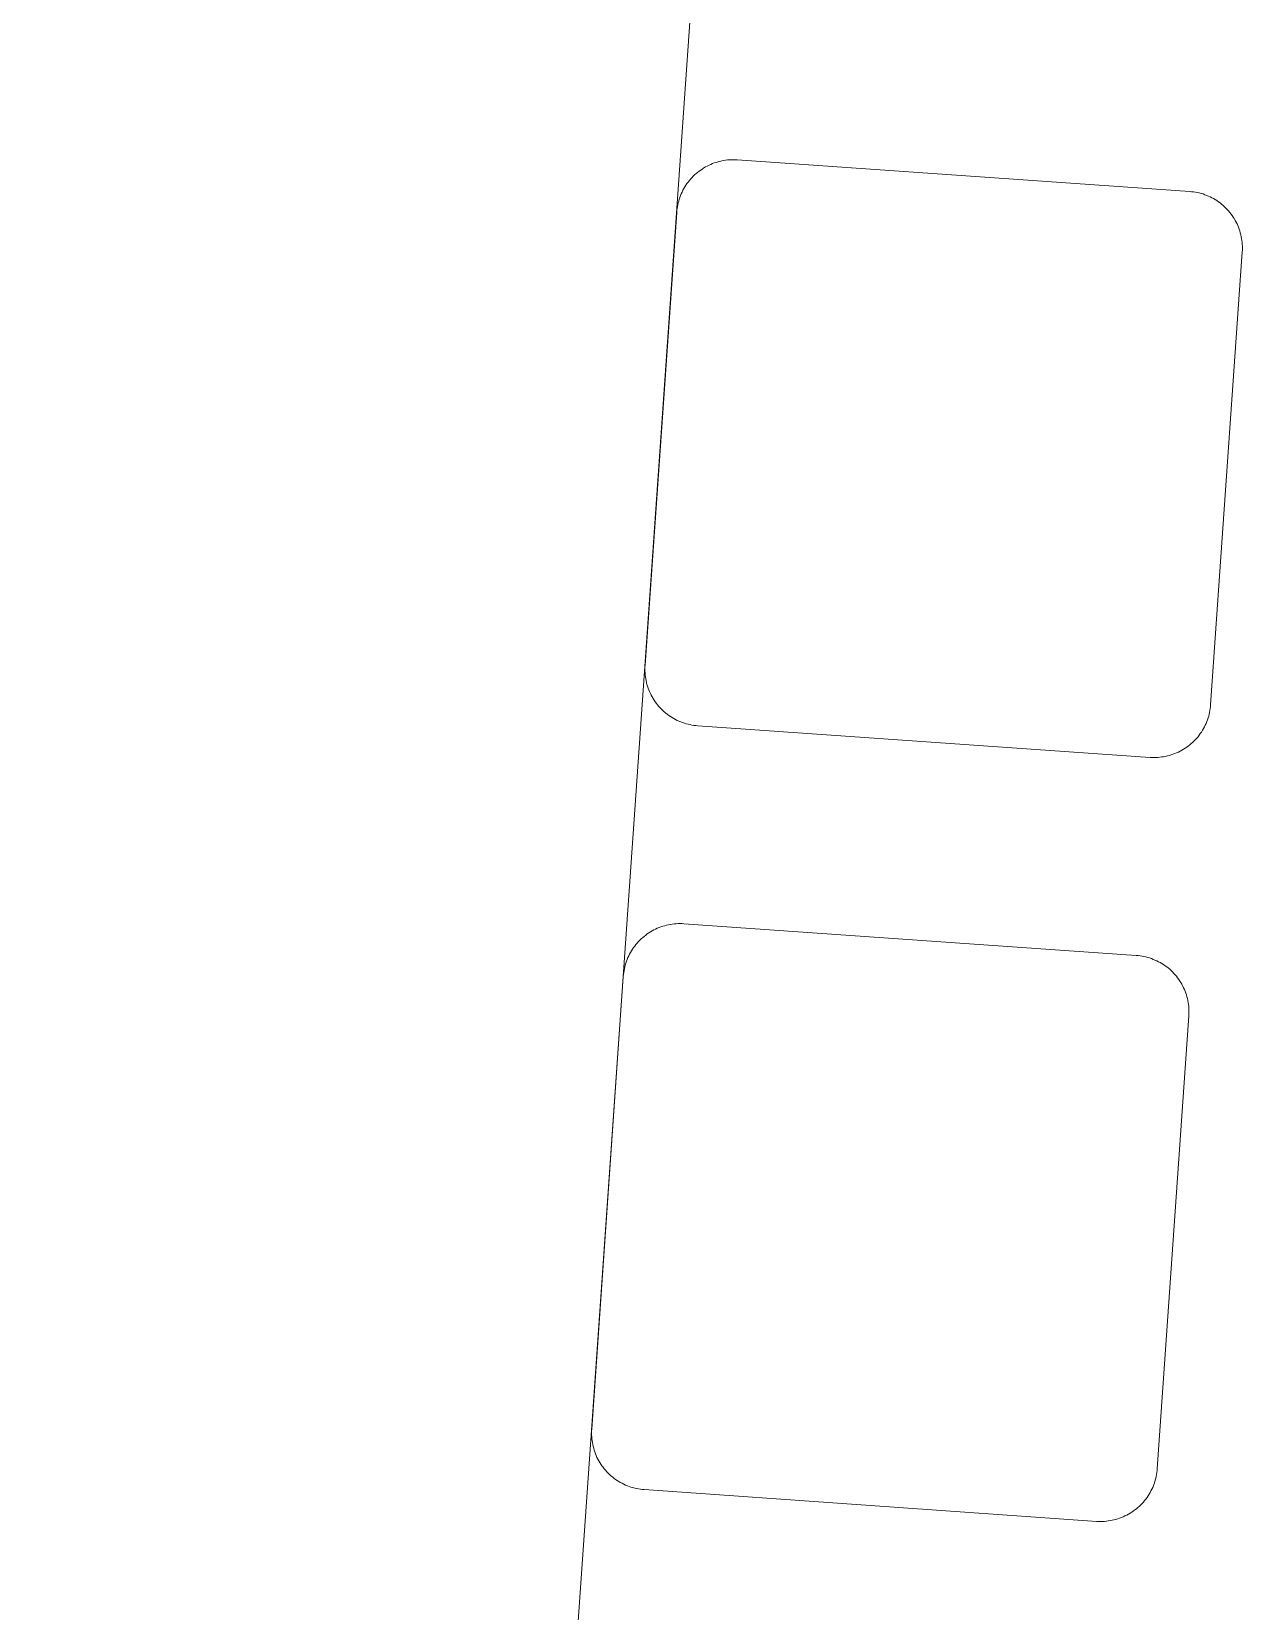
# Model space of a CAD drawing. Header units: millimetres. Extents: x -92 to 3826, y 8 to 2374.
# Drawn here: x 1374.9 to 1460.3, y 1764.5 to 1876 of the extents above; entities that cross this region are included whole.
import ezdxf

# ---------------------------------------------------------------- set-up
doc = ezdxf.new("R2010")
doc.units = ezdxf.units.MM
doc.layers.add('ZANO_R', color=7, linetype='Continuous', lineweight=0)

msp = doc.modelspace()

# ---------------------------------------------------------------- linework, layer by layer
at = {"layer": 'ZANO_R'}
for p, q in [((1429.2, 1989.21), (1374.88, 1212.47)), ((1421.87, 1866.02), (1421.76, 1865.94)), ((1421.98, 1866.11), (1421.87, 1866.02)), ((1422.09, 1866.19), (1421.98, 1866.11)), ((1422.2, 1866.26), (1422.09, 1866.19)), ((1422.32, 1866.34), (1422.2, 1866.26)), ((1422.43, 1866.41), (1422.32, 1866.34)), ((1422.55, 1866.47), (1422.43, 1866.41)), ((1422.68, 1866.53), (1422.55, 1866.47)), ((1422.8, 1866.59), (1422.68, 1866.53)), ((1422.93, 1866.64), (1422.8, 1866.59)), ((1423.05, 1866.69), (1422.93, 1866.64)), ((1423.18, 1866.73), (1423.05, 1866.69)), ((1423.32, 1866.77), (1423.18, 1866.73)), ((1423.45, 1866.8), (1423.32, 1866.77)), ((1423.58, 1866.83), (1423.45, 1866.8)), ((1423.72, 1866.86), (1423.58, 1866.83)), ((1423.85, 1866.88), (1423.72, 1866.86)), ((1423.99, 1866.9), (1423.85, 1866.88)), ((1424.12, 1866.91), (1423.99, 1866.9)), ((1424.26, 1866.91), (1424.12, 1866.91)), ((1424.39, 1866.92), (1424.26, 1866.91)), ((1424.53, 1866.91), (1424.39, 1866.92)), ((1424.67, 1866.91), (1424.53, 1866.91)), ((1456.59, 1864.67), (1424.67, 1866.91)), ((1420.91, 1864.88), (1420.84, 1864.76)), ((1420.97, 1865), (1420.91, 1864.88)), ((1421.05, 1865.12), (1420.97, 1865)), ((1421.12, 1865.23), (1421.05, 1865.12)), ((1421.21, 1865.34), (1421.12, 1865.23)), ((1421.29, 1865.45), (1421.21, 1865.34)), ((1421.38, 1865.55), (1421.29, 1865.45)), ((1421.47, 1865.65), (1421.38, 1865.55)), ((1421.56, 1865.75), (1421.47, 1865.65)), ((1421.66, 1865.84), (1421.56, 1865.75)), ((1421.76, 1865.94), (1421.66, 1865.84)), ((1420.5, 1863.87), (1420.47, 1863.74)), ((1420.54, 1864), (1420.5, 1863.87)), ((1420.58, 1864.13), (1420.54, 1864)), ((1420.62, 1864.26), (1420.58, 1864.13)), ((1420.67, 1864.39), (1420.62, 1864.26)), ((1420.72, 1864.52), (1420.67, 1864.39)), ((1420.78, 1864.64), (1420.72, 1864.52)), ((1420.84, 1864.76), (1420.78, 1864.64)), ((1456.73, 1864.66), (1456.59, 1864.67)), ((1456.86, 1864.65), (1456.73, 1864.66)), ((1457, 1864.63), (1456.86, 1864.65)), ((1457.13, 1864.6), (1457, 1864.63)), ((1457.26, 1864.57), (1457.13, 1864.6)), ((1457.4, 1864.53), (1457.26, 1864.57)), ((1457.53, 1864.5), (1457.4, 1864.53)), ((1457.66, 1864.45), (1457.53, 1864.5)), ((1457.78, 1864.4), (1457.66, 1864.45)), ((1457.91, 1864.35), (1457.78, 1864.4)), ((1458.03, 1864.29), (1457.91, 1864.35)), ((1458.16, 1864.23), (1458.03, 1864.29)), ((1458.28, 1864.17), (1458.16, 1864.23)), ((1458.39, 1864.1), (1458.28, 1864.17)), ((1458.51, 1864.03), (1458.39, 1864.1)), ((1458.62, 1863.95), (1458.51, 1864.03)), ((1458.73, 1863.87), (1458.62, 1863.95)), ((1458.84, 1863.78), (1458.73, 1863.87)), ((1458.94, 1863.7), (1458.84, 1863.78)), ((1420.4, 1863.2), (1418.17, 1831.27)), ((1420.41, 1863.33), (1420.4, 1863.2)), ((1420.43, 1863.47), (1420.41, 1863.33)), ((1420.45, 1863.6), (1420.43, 1863.47)), ((1420.47, 1863.74), (1420.45, 1863.6)), ((1459.05, 1863.6), (1458.94, 1863.7)), ((1459.14, 1863.51), (1459.05, 1863.6)), ((1459.24, 1863.41), (1459.14, 1863.51)), ((1459.33, 1863.31), (1459.24, 1863.41)), ((1459.42, 1863.2), (1459.33, 1863.31)), ((1459.5, 1863.1), (1459.42, 1863.2)), ((1459.58, 1862.99), (1459.5, 1863.1)), ((1459.66, 1862.87), (1459.58, 1862.99)), ((1459.73, 1862.76), (1459.66, 1862.87)), ((1459.8, 1862.64), (1459.73, 1862.76)), ((1459.87, 1862.52), (1459.8, 1862.64)), ((1459.93, 1862.4), (1459.87, 1862.52)), ((1459.98, 1862.27), (1459.93, 1862.4)), ((1460.03, 1862.15), (1459.98, 1862.27)), ((1460.08, 1862.02), (1460.03, 1862.15)), ((1460.13, 1861.89), (1460.08, 1862.02)), ((1460.16, 1861.76), (1460.13, 1861.89)), ((1460.2, 1861.63), (1460.16, 1861.76)), ((1460.23, 1861.49), (1460.2, 1861.63)), ((1460.25, 1861.36), (1460.23, 1861.49)), ((1460.27, 1861.22), (1460.25, 1861.36)), ((1460.29, 1861.09), (1460.27, 1861.22)), ((1460.3, 1860.95), (1460.29, 1861.09)), ((1460.31, 1860.81), (1460.3, 1860.95)), ((1460.3, 1860.41), (1460.31, 1860.54)), ((1460.31, 1860.68), (1460.31, 1860.81)), ((1460.31, 1860.54), (1460.31, 1860.68)), ((1460.3, 1860.41), (1458.07, 1828.48)), ((1419.44, 1849.65), (1419.45, 1849.65)), ((1419.17, 1845.66), (1419.16, 1845.66)), ((1418.16, 1831.14), (1418.17, 1831.27)), ((1418.16, 1831), (1418.16, 1831.14)), ((1418.16, 1830.86), (1418.16, 1831)), ((1418.17, 1830.73), (1418.16, 1830.86)), ((1418.18, 1830.59), (1418.17, 1830.73)), ((1418.19, 1830.46), (1418.18, 1830.59)), ((1418.21, 1830.32), (1418.19, 1830.46)), ((1418.24, 1830.19), (1418.21, 1830.32)), ((1418.27, 1830.05), (1418.24, 1830.19)), ((1418.3, 1829.92), (1418.27, 1830.05)), ((1418.34, 1829.79), (1418.3, 1829.92)), ((1418.39, 1829.66), (1418.34, 1829.79)), ((1418.43, 1829.53), (1418.39, 1829.66)), ((1418.49, 1829.41), (1418.43, 1829.53)), ((1418.54, 1829.28), (1418.49, 1829.41)), ((1418.6, 1829.16), (1418.54, 1829.28)), ((1418.67, 1829.04), (1418.6, 1829.16)), ((1418.74, 1828.92), (1418.67, 1829.04)), ((1418.81, 1828.81), (1418.74, 1828.92)), ((1418.89, 1828.69), (1418.81, 1828.81)), ((1418.97, 1828.58), (1418.89, 1828.69)), ((1419.05, 1828.47), (1418.97, 1828.58)), ((1419.14, 1828.37), (1419.05, 1828.47)), ((1419.23, 1828.27), (1419.14, 1828.37)), ((1419.32, 1828.17), (1419.23, 1828.27)), ((1419.42, 1828.08), (1419.32, 1828.17)), ((1458.04, 1828.21), (1458.02, 1828.08)), ((1458.06, 1828.35), (1458.04, 1828.21)), ((1458.07, 1828.48), (1458.06, 1828.35)), ((1419.52, 1827.98), (1419.42, 1828.08)), ((1419.63, 1827.9), (1419.52, 1827.98)), ((1419.73, 1827.81), (1419.63, 1827.9)), ((1419.84, 1827.73), (1419.73, 1827.81)), ((1419.96, 1827.65), (1419.84, 1827.73)), ((1420.07, 1827.58), (1419.96, 1827.65)), ((1420.19, 1827.51), (1420.07, 1827.58)), ((1420.31, 1827.45), (1420.19, 1827.51)), ((1420.43, 1827.38), (1420.31, 1827.45)), ((1420.56, 1827.33), (1420.43, 1827.38)), ((1420.68, 1827.28), (1420.56, 1827.33)), ((1420.81, 1827.23), (1420.68, 1827.28)), ((1420.94, 1827.18), (1420.81, 1827.23)), ((1421.07, 1827.14), (1420.94, 1827.18)), ((1421.2, 1827.11), (1421.07, 1827.14)), ((1421.34, 1827.08), (1421.2, 1827.11)), ((1421.47, 1827.05), (1421.34, 1827.08)), ((1421.61, 1827.03), (1421.47, 1827.05)), ((1421.74, 1827.02), (1421.61, 1827.03)), ((1421.88, 1827), (1421.74, 1827.02)), ((1453.8, 1824.77), (1421.88, 1827)), ((1457.69, 1827.04), (1457.63, 1826.92)), ((1457.75, 1827.16), (1457.69, 1827.04)), ((1457.8, 1827.29), (1457.75, 1827.16)), ((1457.85, 1827.42), (1457.8, 1827.29)), ((1457.89, 1827.55), (1457.85, 1827.42)), ((1457.93, 1827.68), (1457.89, 1827.55)), ((1457.96, 1827.81), (1457.93, 1827.68)), ((1457.99, 1827.94), (1457.96, 1827.81)), ((1458.02, 1828.08), (1457.99, 1827.94)), ((1456.9, 1825.93), (1456.8, 1825.83)), ((1457, 1826.03), (1456.9, 1825.93)), ((1457.09, 1826.13), (1457, 1826.03)), ((1457.18, 1826.23), (1457.09, 1826.13)), ((1457.26, 1826.34), (1457.18, 1826.23)), ((1457.34, 1826.45), (1457.26, 1826.34)), ((1457.42, 1826.56), (1457.34, 1826.45)), ((1457.49, 1826.68), (1457.42, 1826.56)), ((1457.56, 1826.8), (1457.49, 1826.68)), ((1457.63, 1826.92), (1457.56, 1826.8)), ((1453.94, 1824.76), (1453.8, 1824.77)), ((1454.35, 1824.77), (1454.21, 1824.76)), ((1454.48, 1824.78), (1454.35, 1824.77)), ((1454.62, 1824.8), (1454.48, 1824.78)), ((1454.75, 1824.82), (1454.62, 1824.8)), ((1454.89, 1824.84), (1454.75, 1824.82)), ((1455.02, 1824.87), (1454.89, 1824.84)), ((1455.15, 1824.91), (1455.02, 1824.87)), ((1455.28, 1824.95), (1455.15, 1824.91)), ((1455.41, 1824.99), (1455.28, 1824.95)), ((1455.54, 1825.04), (1455.41, 1824.99)), ((1455.67, 1825.09), (1455.54, 1825.04)), ((1455.79, 1825.15), (1455.67, 1825.09)), ((1455.91, 1825.21), (1455.79, 1825.15)), ((1456.03, 1825.27), (1455.91, 1825.21)), ((1456.15, 1825.34), (1456.03, 1825.27)), ((1456.27, 1825.41), (1456.15, 1825.34)), ((1456.38, 1825.49), (1456.27, 1825.41)), ((1456.49, 1825.57), (1456.38, 1825.49)), ((1456.6, 1825.66), (1456.49, 1825.57)), ((1456.7, 1825.74), (1456.6, 1825.66)), ((1456.8, 1825.83), (1456.7, 1825.74)), ((1454.07, 1824.76), (1453.94, 1824.76)), ((1454.21, 1824.76), (1454.07, 1824.76)), ((1418.67, 1812.54), (1418.55, 1812.47)), ((1418.79, 1812.6), (1418.67, 1812.54)), ((1418.91, 1812.66), (1418.79, 1812.6)), ((1419.03, 1812.72), (1418.91, 1812.66)), ((1419.16, 1812.77), (1419.03, 1812.72)), ((1419.29, 1812.82), (1419.16, 1812.77)), ((1419.42, 1812.86), (1419.29, 1812.82)), ((1419.55, 1812.9), (1419.42, 1812.86)), ((1419.68, 1812.94), (1419.55, 1812.9)), ((1419.81, 1812.97), (1419.68, 1812.94)), ((1419.95, 1812.99), (1419.81, 1812.97)), ((1420.08, 1813.01), (1419.95, 1812.99)), ((1420.22, 1813.03), (1420.08, 1813.01)), ((1420.36, 1813.04), (1420.22, 1813.03)), ((1420.49, 1813.05), (1420.36, 1813.04)), ((1420.63, 1813.05), (1420.49, 1813.05)), ((1420.76, 1813.05), (1420.63, 1813.05)), ((1420.9, 1813.04), (1420.76, 1813.05)), ((1452.82, 1810.81), (1420.9, 1813.04)), ((1417.44, 1811.47), (1417.36, 1811.36)), ((1417.52, 1811.58), (1417.44, 1811.47)), ((1417.61, 1811.68), (1417.52, 1811.58)), ((1417.7, 1811.78), (1417.61, 1811.68)), ((1417.8, 1811.88), (1417.7, 1811.78)), ((1417.9, 1811.98), (1417.8, 1811.88)), ((1418, 1812.07), (1417.9, 1811.98)), ((1418.1, 1812.15), (1418, 1812.07)), ((1418.21, 1812.24), (1418.1, 1812.15)), ((1418.32, 1812.32), (1418.21, 1812.24)), ((1418.43, 1812.4), (1418.32, 1812.32)), ((1418.55, 1812.47), (1418.43, 1812.4)), ((1416.85, 1810.39), (1416.81, 1810.26)), ((1416.9, 1810.52), (1416.85, 1810.39)), ((1416.96, 1810.65), (1416.9, 1810.52)), ((1417.01, 1810.77), (1416.96, 1810.65)), ((1417.07, 1810.89), (1417.01, 1810.77)), ((1417.14, 1811.01), (1417.07, 1810.89)), ((1417.21, 1811.13), (1417.14, 1811.01)), ((1417.28, 1811.25), (1417.21, 1811.13)), ((1417.36, 1811.36), (1417.28, 1811.25)), ((1452.96, 1810.79), (1452.82, 1810.81)), ((1453.09, 1810.78), (1452.96, 1810.79)), ((1453.23, 1810.76), (1453.09, 1810.78)), ((1453.36, 1810.73), (1453.23, 1810.76)), ((1453.5, 1810.7), (1453.36, 1810.73)), ((1453.63, 1810.67), (1453.5, 1810.7)), ((1453.76, 1810.63), (1453.63, 1810.67)), ((1453.89, 1810.58), (1453.76, 1810.63)), ((1454.02, 1810.53), (1453.89, 1810.58)), ((1454.14, 1810.48), (1454.02, 1810.53)), ((1454.27, 1810.43), (1454.14, 1810.48)), ((1454.39, 1810.36), (1454.27, 1810.43)), ((1454.51, 1810.3), (1454.39, 1810.36)), ((1454.63, 1810.23), (1454.51, 1810.3)), ((1416.63, 1809.33), (1414.4, 1777.41)), ((1416.64, 1809.46), (1416.63, 1809.33)), ((1416.66, 1809.6), (1416.64, 1809.46)), ((1416.68, 1809.73), (1416.66, 1809.6)), ((1416.71, 1809.87), (1416.68, 1809.73)), ((1416.74, 1810), (1416.71, 1809.87)), ((1416.77, 1810.13), (1416.74, 1810)), ((1416.81, 1810.26), (1416.77, 1810.13)), ((1454.74, 1810.16), (1454.63, 1810.23)), ((1454.86, 1810.08), (1454.74, 1810.16)), ((1454.97, 1810), (1454.86, 1810.08)), ((1455.07, 1809.92), (1454.97, 1810)), ((1455.18, 1809.83), (1455.07, 1809.92)), ((1455.28, 1809.74), (1455.18, 1809.83)), ((1455.38, 1809.64), (1455.28, 1809.74)), ((1455.47, 1809.54), (1455.38, 1809.64)), ((1455.56, 1809.44), (1455.47, 1809.54)), ((1455.65, 1809.34), (1455.56, 1809.44)), ((1455.73, 1809.23), (1455.65, 1809.34)), ((1455.82, 1809.12), (1455.73, 1809.23)), ((1455.89, 1809), (1455.82, 1809.12)), ((1455.96, 1808.89), (1455.89, 1809)), ((1456.03, 1808.77), (1455.96, 1808.89)), ((1456.1, 1808.65), (1456.03, 1808.77)), ((1456.16, 1808.53), (1456.1, 1808.65)), ((1456.22, 1808.4), (1456.16, 1808.53)), ((1456.27, 1808.28), (1456.22, 1808.4)), ((1456.32, 1808.15), (1456.27, 1808.28)), ((1456.36, 1808.02), (1456.32, 1808.15)), ((1456.4, 1807.89), (1456.36, 1808.02)), ((1456.43, 1807.76), (1456.4, 1807.89)), ((1456.46, 1807.62), (1456.43, 1807.76)), ((1456.49, 1807.49), (1456.46, 1807.62)), ((1456.51, 1807.35), (1456.49, 1807.49)), ((1456.52, 1807.22), (1456.51, 1807.35)), ((1456.54, 1807.08), (1456.52, 1807.22)), ((1456.54, 1806.95), (1456.54, 1807.08)), ((1456.54, 1806.81), (1456.54, 1806.95)), ((1456.53, 1806.54), (1454.3, 1774.61)), ((1456.53, 1806.54), (1456.54, 1806.67)), ((1456.54, 1806.67), (1456.54, 1806.81)), ((1415.67, 1795.78), (1415.68, 1795.78)), ((1415.41, 1791.79), (1415.39, 1791.79)), ((1414.39, 1777.27), (1414.4, 1777.41)), ((1414.39, 1777.13), (1414.39, 1777.27)), ((1414.39, 1777), (1414.39, 1777.13)), ((1414.4, 1776.86), (1414.39, 1777)), ((1414.41, 1776.72), (1414.4, 1776.86)), ((1414.43, 1776.59), (1414.41, 1776.72)), ((1414.45, 1776.45), (1414.43, 1776.59)), ((1414.47, 1776.32), (1414.45, 1776.45)), ((1414.5, 1776.19), (1414.47, 1776.32)), ((1414.54, 1776.05), (1414.5, 1776.19)), ((1414.58, 1775.92), (1414.54, 1776.05)), ((1414.62, 1775.79), (1414.58, 1775.92)), ((1414.67, 1775.66), (1414.62, 1775.79)), ((1414.72, 1775.54), (1414.67, 1775.66)), ((1414.77, 1775.41), (1414.72, 1775.54)), ((1414.84, 1775.29), (1414.77, 1775.41)), ((1414.9, 1775.17), (1414.84, 1775.29)), ((1414.97, 1775.05), (1414.9, 1775.17)), ((1415.04, 1774.94), (1414.97, 1775.05)), ((1415.12, 1774.82), (1415.04, 1774.94)), ((1415.2, 1774.71), (1415.12, 1774.82)), ((1415.28, 1774.61), (1415.2, 1774.71)), ((1415.37, 1774.5), (1415.28, 1774.61)), ((1415.46, 1774.4), (1415.37, 1774.5)), ((1415.56, 1774.3), (1415.46, 1774.4)), ((1415.66, 1774.21), (1415.56, 1774.3)), ((1415.76, 1774.12), (1415.66, 1774.21)), ((1415.86, 1774.03), (1415.76, 1774.12)), ((1415.97, 1773.94), (1415.86, 1774.03)), ((1416.08, 1773.86), (1415.97, 1773.94)), ((1416.19, 1773.78), (1416.08, 1773.86)), ((1416.31, 1773.71), (1416.19, 1773.78)), ((1416.42, 1773.64), (1416.31, 1773.71)), ((1416.54, 1773.58), (1416.42, 1773.64)), ((1416.67, 1773.52), (1416.54, 1773.58)), ((1454.08, 1773.55), (1454.03, 1773.42)), ((1454.12, 1773.68), (1454.08, 1773.55)), ((1454.16, 1773.81), (1454.12, 1773.68)), ((1454.2, 1773.94), (1454.16, 1773.81)), ((1454.23, 1774.07), (1454.2, 1773.94)), ((1454.25, 1774.21), (1454.23, 1774.07)), ((1454.27, 1774.34), (1454.25, 1774.21)), ((1454.29, 1774.48), (1454.27, 1774.34)), ((1454.3, 1774.61), (1454.29, 1774.48)), ((1416.79, 1773.46), (1416.67, 1773.52)), ((1416.92, 1773.41), (1416.79, 1773.46)), ((1417.04, 1773.36), (1416.92, 1773.41)), ((1417.17, 1773.32), (1417.04, 1773.36)), ((1417.3, 1773.28), (1417.17, 1773.32)), ((1417.44, 1773.24), (1417.3, 1773.28)), ((1417.57, 1773.21), (1417.44, 1773.24)), ((1417.7, 1773.19), (1417.57, 1773.21)), ((1417.84, 1773.16), (1417.7, 1773.19)), ((1417.97, 1773.15), (1417.84, 1773.16)), ((1418.11, 1773.14), (1417.97, 1773.15)), ((1450.03, 1770.9), (1418.11, 1773.14)), ((1453.5, 1772.47), (1453.41, 1772.36)), ((1453.58, 1772.58), (1453.5, 1772.47)), ((1453.65, 1772.7), (1453.58, 1772.58)), ((1453.73, 1772.81), (1453.65, 1772.7)), ((1453.8, 1772.93), (1453.73, 1772.81)), ((1453.86, 1773.05), (1453.8, 1772.93)), ((1453.92, 1773.17), (1453.86, 1773.05)), ((1453.98, 1773.29), (1453.92, 1773.17)), ((1454.03, 1773.42), (1453.98, 1773.29)), ((1452.15, 1771.34), (1452.02, 1771.28)), ((1452.27, 1771.4), (1452.15, 1771.34)), ((1452.38, 1771.47), (1452.27, 1771.4)), ((1452.5, 1771.55), (1452.38, 1771.47)), ((1452.61, 1771.62), (1452.5, 1771.55)), ((1452.72, 1771.7), (1452.61, 1771.62)), ((1452.83, 1771.79), (1452.72, 1771.7)), ((1452.94, 1771.88), (1452.83, 1771.79)), ((1453.04, 1771.97), (1452.94, 1771.88)), ((1453.14, 1772.06), (1453.04, 1771.97)), ((1453.23, 1772.16), (1453.14, 1772.06)), ((1453.32, 1772.26), (1453.23, 1772.16)), ((1453.41, 1772.36), (1453.32, 1772.26)), ((1450.17, 1770.9), (1450.03, 1770.9)), ((1450.31, 1770.89), (1450.17, 1770.9)), ((1450.44, 1770.9), (1450.31, 1770.89)), ((1450.58, 1770.9), (1450.44, 1770.9)), ((1450.71, 1770.91), (1450.58, 1770.9)), ((1450.85, 1770.93), (1450.71, 1770.91)), ((1450.99, 1770.95), (1450.85, 1770.93)), ((1451.12, 1770.98), (1450.99, 1770.95)), ((1451.25, 1771.01), (1451.12, 1770.98)), ((1451.39, 1771.04), (1451.25, 1771.01)), ((1451.52, 1771.08), (1451.39, 1771.04)), ((1451.65, 1771.12), (1451.52, 1771.08)), ((1451.77, 1771.17), (1451.65, 1771.12)), ((1451.9, 1771.22), (1451.77, 1771.17)), ((1452.02, 1771.28), (1451.9, 1771.22))]:
    msp.add_line(p, q, dxfattribs=at)

doc.saveas('drawing.dxf')
